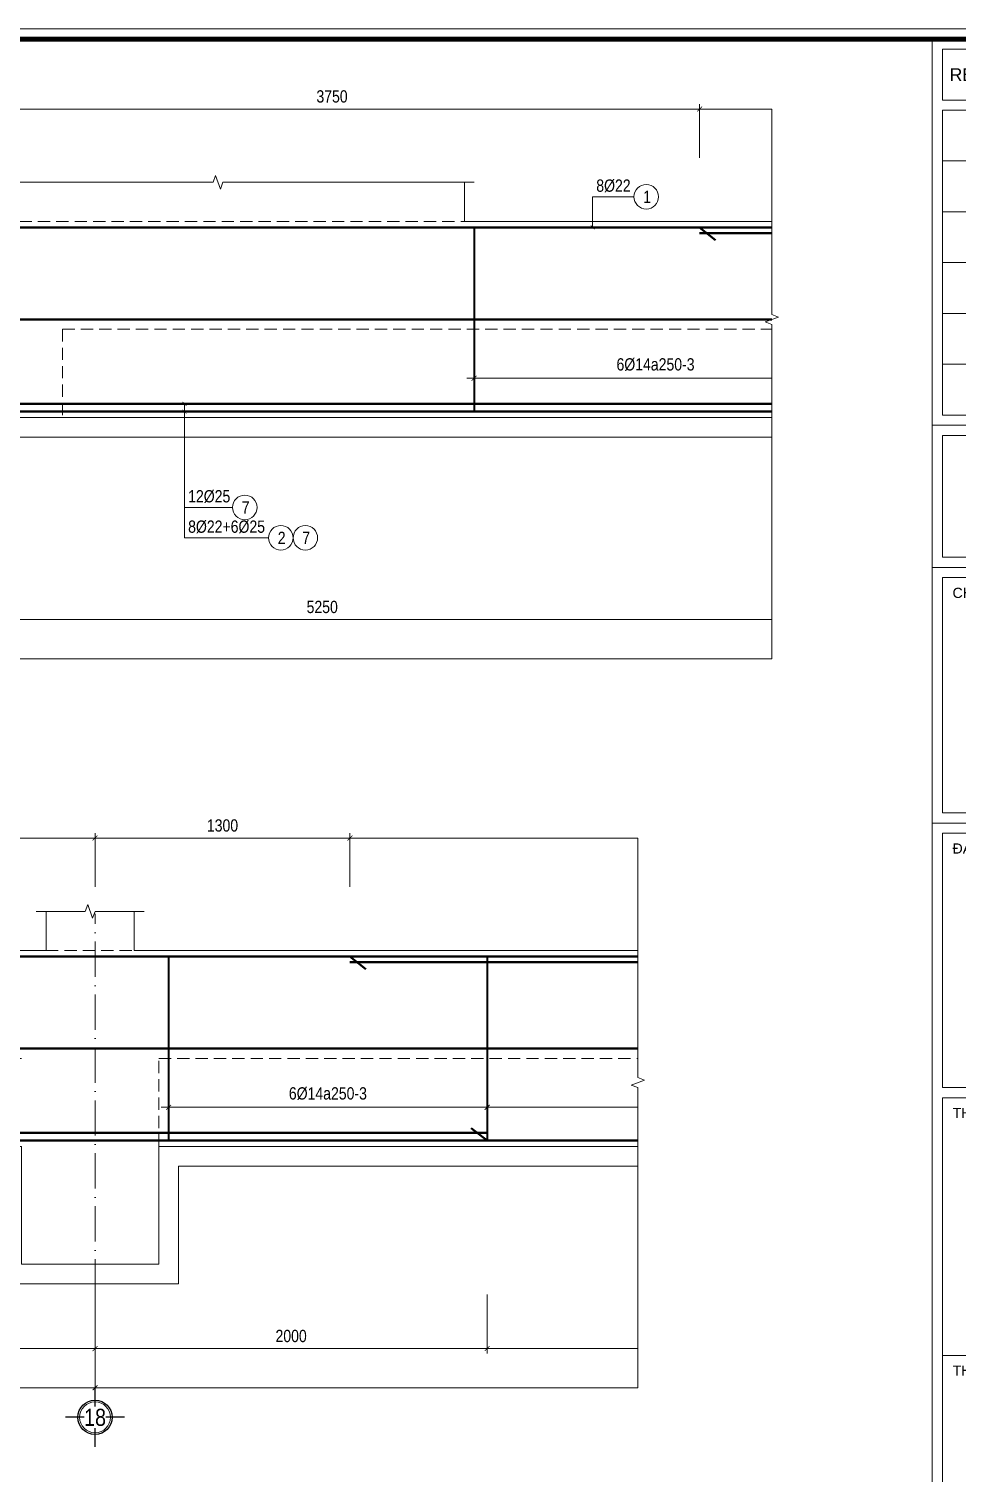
# Model space of a CAD drawing. Header units: millimetres. Extents: x 3014920 to 3563667, y -1638653 to -1356471.
# Drawn here: x 3228026 to 3232761, y -1613433 to -1606064 of the extents above; entities that cross this region are included whole.
import ezdxf
from ezdxf.enums import TextEntityAlignment as Align
from ezdxf.xclip import XClip

# ---------------------------------------------------------------- set-up
doc = ezdxf.new("R2010")
doc.units = ezdxf.units.MM
doc.header["$MEASUREMENT"] = 0
doc.header["$XCLIPFRAME"] = 0
doc.header["$PDMODE"] = 2
for name, pattern in [('6 TANG DIEN HINH 14-15$0$ACAD_ISO10W100', [18, 12, -3, 0, -3]), ('ACAD_ISO04W100', [30, 24, -3, 0, -3]), ('HIDDEN', [0.375, 0.25, -0.125])]:
    doc.linetypes.add(name, pattern=pattern)
doc.layers.get('0').update_dxf_attribs({"lineweight": 9})
doc.layers.get('Defpoints').update_dxf_attribs({"color": 10, "lineweight": 0})
for name, color, linetype, lineweight in [('2', 2, 'Continuous', 20), ('CDAI', 21, 'Continuous', 40), ('CTHEP', 50, 'Continuous', 50), ('DBAO', 90, 'Continuous', 13), ('DGIONG', 130, 'Continuous', 13), ('DMo', 9, 'HIDDEN', 9), ('KTH', 154, 'Continuous', 9), ('Net khuat', 8, 'HIDDEN', 13), ('TEXT', 7, 'Continuous', 15), ('TRUC', 251, 'ACAD_ISO04W100', 9)]:
    doc.layers.add(name, color=color, linetype=linetype, lineweight=lineweight)
doc.layers.add('8', color=8, linetype='Continuous')
doc.styles.add('CHG_XX_Khung ten$0$A1 BORDER$0$ARIAL', font='arial.ttf')
doc.styles.add('CHG_XX_Khung ten$0$A1 BORDER$0$Title Block DD$0$ARIAL', font='arial.ttf')
doc.styles.add('HELVECONDENSE', font='VHELVCN_0.TTF')
doc.styles.add('Star-HelCon', font='VHELVCN_0.TTF')
doc.styles.add('TTP-HelCon', font='VHELVCN_0.TTF')
doc.styles.add('VNI-HELVE-CONDENSE', font='VHELVCN_0.TTF')
doc.dimstyles.new('kc-25', dxfattribs={"dimtxt": 62.5, "dimasz": 20, "dimexe": 20, "dimexo": 50, "dimgap": 25, "dimtad": 3, "dimdec": 0, "dimzin": 0, "dimdsep": 46, "dimtxsty": 'VNI-HELVE-CONDENSE', "dimblk": 'DIM', "dimcen": 2.5, "dimclrd": 256, "dimclre": 154, "dimclrt": 7, "dimaunit": 1, "dimadec": 0, "dimazin": 0, "dimtfac": 1, "dimtdec": 0, "dimtix": 1, "dimtmove": 0, "dimatfit": 3, "dimldrblk": 'DOT', "dimfxl": 1, "dimtolj": 1, "dimtzin": 0, "dimarcsym": 0})
doc.dimstyles.new('TTP-25', dxfattribs={"dimscale": 25, "dimtxt": 2.5, "dimasz": 1, "dimexe": 1, "dimexo": 1, "dimgap": 0.09, "dimtad": 0, "dimdec": 4, "dimrnd": 1, "dimzin": 9, "dimdsep": 46, "dimtxsty": 'TTP-HelCon', "dimblk": 'ARCHTICK', "dimcen": 0.09, "dimdle": 1.5, "dimclrd": 256, "dimclre": 256, "dimclrt": 7, "dimadec": 0, "dimazin": 0, "dimtfac": 1, "dimtdec": 4, "dimtmove": 0, "dimatfit": 3, "dimldrblk": 'ARCHTICK', "dimfxl": 1, "dimtvp": 1, "dimtolj": 1, "dimtzin": 0, "dimarcsym": 0})

# ---------------------------------------------------------------- blocks, each defined once
blk = doc.blocks.new('_ArchTick')
at = {"color": 0, "linetype": 'ByBlock', "const_width": 0.15}
blk.add_lwpolyline([(-0.5, -0.5), (0.5, 0.5)], dxfattribs=at)
blk = doc.blocks.new('*D622')
at = {"layer": 'Defpoints', "color": 0, "transparency": 16777216}
for p in [(12350, 574), (12350, 300), (16100, 300)]:
    blk.add_point(p, dxfattribs=at)
at = {"layer": 'KTH', "lineweight": -2, "transparency": 16777216}
for p, q in [((12350, 325), (12350, 599)), ((16100, 325), (16100, 599)), ((16137.5, 574), (12312.5, 574))]:
    blk.add_line(p, q, dxfattribs=at)
at = {"layer": 'KTH', "lineweight": -2, "transparency": 16777216, "xscale": 25, "yscale": 25, "zscale": 25, "rotation": 180}
blk.add_blockref('_ArchTick', (12350, 574), dxfattribs=at)
at = {"layer": 'KTH', "lineweight": -2, "transparency": 16777216, "xscale": 25, "yscale": 25, "zscale": 25}
blk.add_blockref('_ArchTick', (16100, 574), dxfattribs=at)
at = {"layer": 'KTH', "color": 7, "transparency": 16777216, "insert": (14225, 637.8), "char_height": 62.5, "attachment_point": 5, "style": 'TTP-HelCon'}
blk.add_mtext('\\A1;3750', dxfattribs=at)
blk = doc.blocks.new('*D624')
at = {"layer": 'Defpoints', "color": 0, "transparency": 16777216}
for p in [(11550, -1729.8), (16800, -1729.8), (16800, -2030.8)]:
    blk.add_point(p, dxfattribs=at)
at = {"layer": 'KTH', "lineweight": -2, "transparency": 16777216}
for p, q in [((11550, -1754.8), (11550, -2055.8)), ((16800, -1754.8), (16800, -2055.8)), ((11512.5, -2030.8), (16837.5, -2030.8))]:
    blk.add_line(p, q, dxfattribs=at)
at = {"layer": 'KTH', "lineweight": -2, "transparency": 16777216, "xscale": 25, "yscale": 25, "zscale": 25, "rotation": 180}
blk.add_blockref('_ArchTick', (11550, -2030.8), dxfattribs=at)
at = {"layer": 'KTH', "lineweight": -2, "transparency": 16777216, "xscale": 25, "yscale": 25, "zscale": 25}
blk.add_blockref('_ArchTick', (16800, -2030.8), dxfattribs=at)
at = {"layer": 'KTH', "color": 7, "transparency": 16777216, "insert": (14175, -1967), "char_height": 62.5, "attachment_point": 5, "style": 'TTP-HelCon'}
blk.add_mtext('\\A1;5250', dxfattribs=at)
blk = doc.blocks.new('*D628')
at = {"layer": 'Defpoints', "color": 0, "transparency": 16777216}
for p in [(22750, -1729.8), (24750, -1729.8), (22750, -2030.8)]:
    blk.add_point(p, dxfattribs=at)
at = {"layer": 'KTH', "lineweight": -2, "transparency": 16777216}
for p, q in [((22750, -1754.8), (22750, -2055.8)), ((24750, -1754.8), (24750, -2055.8)), ((24787.5, -2030.8), (22712.5, -2030.8))]:
    blk.add_line(p, q, dxfattribs=at)
at = {"layer": 'KTH', "lineweight": -2, "transparency": 16777216, "xscale": 25, "yscale": 25, "zscale": 25, "rotation": 180}
blk.add_blockref('_ArchTick', (22750, -2030.8), dxfattribs=at)
at = {"layer": 'KTH', "lineweight": -2, "transparency": 16777216, "xscale": 25, "yscale": 25, "zscale": 25}
blk.add_blockref('_ArchTick', (24750, -2030.8), dxfattribs=at)
at = {"layer": 'KTH', "color": 7, "transparency": 16777216, "insert": (23750, -1967), "char_height": 62.5, "attachment_point": 5, "style": 'TTP-HelCon'}
blk.add_mtext('\\A1;2000', dxfattribs=at)
blk = doc.blocks.new('*D637')
at = {"layer": 'Defpoints', "color": 0, "transparency": 16777216}
for p in [(23125, -602.9), (24750, -602.9), (23125, -800)]:
    blk.add_point(p, dxfattribs=at)
at = {"layer": 'KTH', "lineweight": -2, "transparency": 16777216}
for p, q in [((23125, -627.9), (23125, -825)), ((24750, -627.9), (24750, -825)), ((24787.5, -800), (23087.5, -800))]:
    blk.add_line(p, q, dxfattribs=at)
at = {"layer": 'KTH', "lineweight": -2, "transparency": 16777216, "xscale": 25, "yscale": 25, "zscale": 25, "rotation": 180}
blk.add_blockref('_ArchTick', (23125, -800), dxfattribs=at)
at = {"layer": 'KTH', "lineweight": -2, "transparency": 16777216, "xscale": 25, "yscale": 25, "zscale": 25}
blk.add_blockref('_ArchTick', (24750, -800), dxfattribs=at)
at = {"layer": 'KTH', "color": 7, "transparency": 16777216, "insert": (23937.5, -730.1), "char_height": 62.5, "attachment_point": 5, "style": 'TTP-HelCon'}
blk.add_mtext('\\A1;6Þ14a250-3', dxfattribs=at)
blk = doc.blocks.new('DIM')
h = blk.add_hatch(color=1)
h.paths.add_polyline_path([(0.49, 0.29, 1), (0.29, 0.49), (-0.19, 0), (0.19, 0)])
h.paths.add_polyline_path([(0.19, 0), (-0.19, 0), (-0.49, -0.29, 1), (-0.29, -0.49)])
at = {"color": 9}
for p, q in [((-0.19, 0), (-1.5, 0)), ((0.19, 0), (1.5, 0))]:
    blk.add_line(p, q, dxfattribs=at)
at = {"color": 1}
for p, q in [((-0.49, -0.29), (0.29, 0.49)), ((-0.29, -0.49), (0.49, 0.29)), ((-0.19, 0), (0.19, 0))]:
    blk.add_line(p, q, dxfattribs=at)
blk.add_arc((-0.39, -0.39), 0.138, 135, 315, dxfattribs=at)
blk = doc.blocks.new('*D638')
at = {"layer": 'Defpoints', "color": 0, "transparency": 16777216}
for p in [(24750, -602.9), (28050, -602.9), (28050, -800)]:
    blk.add_point(p, dxfattribs=at)
at = {"layer": 'KTH', "lineweight": -2, "transparency": 16777216}
for p, q in [((24750, -627.9), (24750, -825)), ((28050, -627.9), (28050, -825)), ((24712.5, -800), (28087.5, -800))]:
    blk.add_line(p, q, dxfattribs=at)
at = {"layer": 'KTH', "lineweight": -2, "transparency": 16777216, "xscale": 25, "yscale": 25, "zscale": 25, "rotation": 180}
blk.add_blockref('_ArchTick', (24750, -800), dxfattribs=at)
at = {"layer": 'KTH', "lineweight": -2, "transparency": 16777216, "xscale": 25, "yscale": 25, "zscale": 25}
blk.add_blockref('_ArchTick', (28050, -800), dxfattribs=at)
at = {"layer": 'KTH', "color": 7, "transparency": 16777216, "insert": (26400, -730.1), "char_height": 62.5, "attachment_point": 5, "style": 'TTP-HelCon'}
blk.add_mtext('\\A1;6Þ14a300-3', dxfattribs=at)
blk = doc.blocks.new('*D640')
at = {"layer": 'Defpoints', "color": 0, "transparency": 16777216}
for p in [(20600, -1729.8), (22750, -1729.8), (20600, -2030.8)]:
    blk.add_point(p, dxfattribs=at)
at = {"layer": 'KTH', "lineweight": -2, "transparency": 16777216}
for p, q in [((20600, -1754.8), (20600, -2055.8)), ((22750, -1754.8), (22750, -2055.8)), ((22787.5, -2030.8), (20562.5, -2030.8))]:
    blk.add_line(p, q, dxfattribs=at)
at = {"layer": 'KTH', "lineweight": -2, "transparency": 16777216, "xscale": 25, "yscale": 25, "zscale": 25, "rotation": 180}
blk.add_blockref('_ArchTick', (20600, -2030.8), dxfattribs=at)
at = {"layer": 'KTH', "lineweight": -2, "transparency": 16777216, "xscale": 25, "yscale": 25, "zscale": 25}
blk.add_blockref('_ArchTick', (22750, -2030.8), dxfattribs=at)
at = {"layer": 'KTH', "color": 7, "transparency": 16777216, "insert": (21675, -1967), "char_height": 62.5, "attachment_point": 5, "style": 'TTP-HelCon'}
blk.add_mtext('\\A1;2150', dxfattribs=at)
blk = doc.blocks.new('*D642')
at = {"layer": 'Defpoints', "color": 0, "transparency": 16777216}
for p in [(24750, -1729.8), (28700, -1729.8), (28700, -2030.8)]:
    blk.add_point(p, dxfattribs=at)
at = {"layer": 'KTH', "lineweight": -2, "transparency": 16777216}
for p, q in [((24750, -1754.8), (24750, -2055.8)), ((28700, -1754.8), (28700, -2055.8)), ((24712.5, -2030.8), (28737.5, -2030.8))]:
    blk.add_line(p, q, dxfattribs=at)
at = {"layer": 'KTH', "lineweight": -2, "transparency": 16777216, "xscale": 25, "yscale": 25, "zscale": 25, "rotation": 180}
blk.add_blockref('_ArchTick', (24750, -2030.8), dxfattribs=at)
at = {"layer": 'KTH', "lineweight": -2, "transparency": 16777216, "xscale": 25, "yscale": 25, "zscale": 25}
blk.add_blockref('_ArchTick', (28700, -2030.8), dxfattribs=at)
at = {"layer": 'KTH', "color": 7, "transparency": 16777216, "insert": (26725, -1967), "char_height": 62.5, "attachment_point": 5, "style": 'TTP-HelCon'}
blk.add_mtext('\\A1;3950', dxfattribs=at)
blk = doc.blocks.new('*D647')
at = {"layer": 'Defpoints', "color": 0, "transparency": 16777216}
for p in [(22750, -2030.8), (33200, -2129.8), (33200, -2230.8)]:
    blk.add_point(p, dxfattribs=at)
at = {"layer": 'KTH', "lineweight": -2, "transparency": 16777216}
for p, q in [((22750, -2055.8), (22750, -2255.8)), ((33200, -2154.8), (33200, -2255.8)), ((22712.5, -2230.8), (33237.5, -2230.8))]:
    blk.add_line(p, q, dxfattribs=at)
at = {"layer": 'KTH', "lineweight": -2, "transparency": 16777216, "xscale": 25, "yscale": 25, "zscale": 25, "rotation": 180}
blk.add_blockref('_ArchTick', (22750, -2230.8), dxfattribs=at)
at = {"layer": 'KTH', "lineweight": -2, "transparency": 16777216, "xscale": 25, "yscale": 25, "zscale": 25}
blk.add_blockref('_ArchTick', (33200, -2230.8), dxfattribs=at)
at = {"layer": 'KTH', "color": 7, "transparency": 16777216, "insert": (27975, -2166.9), "char_height": 62.5, "attachment_point": 5, "style": 'TTP-HelCon'}
blk.add_mtext('\\A1;10450', dxfattribs=at)
blk = doc.blocks.new('dau truc')
blk.add_circle((0, 0), 180)
at = {"layer": '8'}
for p, q in [((0, 127), (0, 345)), ((-127, 0), (-345, 0)), ((0, -345), (0, -127)), ((345, 0), (127, 0))]:
    blk.add_line(p, q, dxfattribs=at)
blk.add_circle((0, 0), 200, dxfattribs=at)
at = {"layer": 'TEXT', "style": 'HELVECONDENSE'}
blk.add_attdef('A', text='', height=233, dxfattribs=at).set_placement((0, 0), align=Align.MIDDLE)
blk = doc.blocks.new('*D648')
at = {"layer": 'Defpoints', "color": 0, "transparency": 16777216}
for p in [(10500, -1729.8), (22750, -2030.8), (10500, -2230.8)]:
    blk.add_point(p, dxfattribs=at)
at = {"layer": 'KTH', "lineweight": -2, "transparency": 16777216}
for p, q in [((10500, -1754.8), (10500, -2255.8)), ((22750, -2055.8), (22750, -2255.8)), ((22787.5, -2230.8), (10462.5, -2230.8))]:
    blk.add_line(p, q, dxfattribs=at)
at = {"layer": 'KTH', "lineweight": -2, "transparency": 16777216, "xscale": 25, "yscale": 25, "zscale": 25, "rotation": 180}
blk.add_blockref('_ArchTick', (10500, -2230.8), dxfattribs=at)
at = {"layer": 'KTH', "lineweight": -2, "transparency": 16777216, "xscale": 25, "yscale": 25, "zscale": 25}
blk.add_blockref('_ArchTick', (22750, -2230.8), dxfattribs=at)
at = {"layer": 'KTH', "color": 7, "transparency": 16777216, "insert": (16625, -2166.9), "char_height": 62.5, "attachment_point": 5, "style": 'TTP-HelCon'}
blk.add_mtext('\\A1;12250', dxfattribs=at)
blk = doc.blocks.new('*D649')
at = {"layer": 'Defpoints', "color": 0, "transparency": 16777216}
for p in [(21300, 574), (16100, 300), (21300, 300)]:
    blk.add_point(p, dxfattribs=at)
at = {"layer": 'KTH', "lineweight": -2, "transparency": 16777216}
for p, q in [((16100, 325), (16100, 599)), ((21300, 325), (21300, 599)), ((16062.5, 574), (21337.5, 574))]:
    blk.add_line(p, q, dxfattribs=at)
at = {"layer": 'KTH', "lineweight": -2, "transparency": 16777216, "xscale": 25, "yscale": 25, "zscale": 25, "rotation": 180}
blk.add_blockref('_ArchTick', (16100, 574), dxfattribs=at)
at = {"layer": 'KTH', "lineweight": -2, "transparency": 16777216, "xscale": 25, "yscale": 25, "zscale": 25}
blk.add_blockref('_ArchTick', (21300, 574), dxfattribs=at)
at = {"layer": 'KTH', "color": 7, "transparency": 16777216, "insert": (18700, 637.8), "char_height": 62.5, "attachment_point": 5, "style": 'TTP-HelCon'}
blk.add_mtext('\\A1;5200', dxfattribs=at)
blk = doc.blocks.new('*D650')
at = {"layer": 'Defpoints', "color": 0, "transparency": 16777216}
for p in [(22750, 574), (21300, 300), (22750, 300)]:
    blk.add_point(p, dxfattribs=at)
at = {"layer": 'KTH', "lineweight": -2, "transparency": 16777216}
for p, q in [((21300, 325), (21300, 599)), ((22750, 325), (22750, 599)), ((21262.5, 574), (22787.5, 574))]:
    blk.add_line(p, q, dxfattribs=at)
at = {"layer": 'KTH', "lineweight": -2, "transparency": 16777216, "xscale": 25, "yscale": 25, "zscale": 25, "rotation": 180}
blk.add_blockref('_ArchTick', (21300, 574), dxfattribs=at)
at = {"layer": 'KTH', "lineweight": -2, "transparency": 16777216, "xscale": 25, "yscale": 25, "zscale": 25}
blk.add_blockref('_ArchTick', (22750, 574), dxfattribs=at)
at = {"layer": 'KTH', "color": 7, "transparency": 16777216, "insert": (22025, 637.8), "char_height": 62.5, "attachment_point": 5, "style": 'TTP-HelCon'}
blk.add_mtext('\\A1;1450', dxfattribs=at)
blk = doc.blocks.new('*D651')
at = {"layer": 'Defpoints', "color": 0, "transparency": 16777216}
for p in [(22750, 574), (22750, 300), (24050, 300)]:
    blk.add_point(p, dxfattribs=at)
at = {"layer": 'KTH', "lineweight": -2, "transparency": 16777216}
for p, q in [((22750, 325), (22750, 599)), ((24050, 325), (24050, 599)), ((24087.5, 574), (22712.5, 574))]:
    blk.add_line(p, q, dxfattribs=at)
at = {"layer": 'KTH', "lineweight": -2, "transparency": 16777216, "xscale": 25, "yscale": 25, "zscale": 25, "rotation": 180}
blk.add_blockref('_ArchTick', (22750, 574), dxfattribs=at)
at = {"layer": 'KTH', "lineweight": -2, "transparency": 16777216, "xscale": 25, "yscale": 25, "zscale": 25}
blk.add_blockref('_ArchTick', (24050, 574), dxfattribs=at)
at = {"layer": 'KTH', "color": 7, "transparency": 16777216, "insert": (23400, 637.8), "char_height": 62.5, "attachment_point": 5, "style": 'TTP-HelCon'}
blk.add_mtext('\\A1;1300', dxfattribs=at)
blk = doc.blocks.new('*D652')
at = {"layer": 'Defpoints', "color": 0, "transparency": 16777216}
for p in [(28750, 574), (24050, 300), (28750, 300)]:
    blk.add_point(p, dxfattribs=at)
at = {"layer": 'KTH', "lineweight": -2, "transparency": 16777216}
for p, q in [((24050, 325), (24050, 599)), ((28750, 325), (28750, 599)), ((24012.5, 574), (28787.5, 574))]:
    blk.add_line(p, q, dxfattribs=at)
at = {"layer": 'KTH', "lineweight": -2, "transparency": 16777216, "xscale": 25, "yscale": 25, "zscale": 25, "rotation": 180}
blk.add_blockref('_ArchTick', (24050, 574), dxfattribs=at)
at = {"layer": 'KTH', "lineweight": -2, "transparency": 16777216, "xscale": 25, "yscale": 25, "zscale": 25}
blk.add_blockref('_ArchTick', (28750, 574), dxfattribs=at)
at = {"layer": 'KTH', "color": 7, "transparency": 16777216, "insert": (26400, 637.8), "char_height": 62.5, "attachment_point": 5, "style": 'TTP-HelCon'}
blk.add_mtext('\\A1;4700', dxfattribs=at)
blk = doc.blocks.new('*D654')
at = {"layer": 'Defpoints', "color": 0, "transparency": 16777216}
for p in [(14950, -602.9), (16800, -602.9), (14950, -800)]:
    blk.add_point(p, dxfattribs=at)
at = {"layer": 'KTH', "lineweight": -2, "transparency": 16777216}
for p, q in [((14950, -627.9), (14950, -825)), ((16800, -627.9), (16800, -825)), ((16837.5, -800), (14912.5, -800))]:
    blk.add_line(p, q, dxfattribs=at)
at = {"layer": 'KTH', "lineweight": -2, "transparency": 16777216, "xscale": 25, "yscale": 25, "zscale": 25, "rotation": 180}
blk.add_blockref('_ArchTick', (14950, -800), dxfattribs=at)
at = {"layer": 'KTH', "lineweight": -2, "transparency": 16777216, "xscale": 25, "yscale": 25, "zscale": 25}
blk.add_blockref('_ArchTick', (16800, -800), dxfattribs=at)
at = {"layer": 'KTH', "color": 7, "transparency": 16777216, "insert": (15875, -730.1), "char_height": 62.5, "attachment_point": 5, "style": 'TTP-HelCon'}
blk.add_mtext('\\A1;6Þ14a250-3', dxfattribs=at)
blk = doc.blocks.new('2Y-39')
at = {"layer": 'CTHEP'}
for p, q in [((73731.99983, -515), (49133.01281, -515)), ((73731.99983, -1000), (49133.01281, -1000)), ((73731.99983, -1485), (49133.01281, -1485)), ((49045.7992, -1970), (73770.00002, -1970))]:
    blk.add_line(p, q, dxfattribs=at)
blk.add_lwpolyline([(49045.7992, -534.65692), (49045.7992, -30), (73770.00002, -30), (73770.00002, -530.00001)], dxfattribs=at)
at = {"layer": 'DBAO', "linetype": 'Continuous'}
for p, q in [((49000.00001, -2000), (73799.99996, -2000)), ((49000.00001, -2100), (73799.99996, -2100))]:
    blk.add_line(p, q, dxfattribs=at)
blk = doc.blocks.new('CHG_XX_Khung ten')
for p, q in [((687, 577), (687, 17)), ((687, 501), (824, 501)), ((687, 473), (824, 473)), ((687, 422.69), (824, 422.69))]:
    blk.add_line(p, q)
blk.add_lwpolyline([(15, 579), (826, 579), (826, 15), (15, 15)], close=True)
at = {"color": 4, "linetype": 'Continuous', "const_width": 1}
blk.add_lwpolyline([(17, 577), (824, 577), (824, 17), (17, 17)], close=True, dxfattribs=at)
at = {"linetype": 'Continuous'}
for points in [[(822, 565), (689, 565), (689, 575), (822, 575)], [(822, 553), (689, 553), (689, 563), (822, 563)], [(822, 543), (689, 543), (689, 553), (822, 553)], [(822, 533), (689, 533), (689, 543), (822, 543)], [(822, 523), (689, 523), (689, 533), (822, 533)], [(822, 513), (689, 513), (689, 523), (822, 523)], [(822, 503), (689, 503), (689, 513), (822, 513)], [(689, 499), (822, 499), (822, 475), (689, 475)], [(689, 471), (822, 471), (822, 424.69), (689, 424.69)], [(689, 420.69), (822, 420.69), (822, 370.62), (689, 370.62)], [(689, 368.62), (822, 368.62), (822, 317.93), (689, 317.93)], [(689, 317.93), (822, 317.93), (822, 289.93), (689, 289.93)]]:
    blk.add_lwpolyline(points, close=True, dxfattribs=at)
at = {"style": 'CHG_XX_Khung ten$0$A1 BORDER$0$ARIAL'}
blk.add_text('REV', height=2.5, dxfattribs=at).set_placement((694, 570), align=Align.MIDDLE_CENTER)
for s, style, p in [('CHỦ ĐẦU TƯ - CLIENT', 'CHG_XX_Khung ten$0$A1 BORDER$0$Title Block DD$0$ARIAL', (691, 468)), ('ĐẠI DIỆN CHỦ ĐẦU TƯ - ON BEHALF OF CLIENT ', 'CHG_XX_Khung ten$0$A1 BORDER$0$Title Block DD$0$ARIAL', (691, 417.69)), ('THIẾT KẾ KIẾN TRÚC - ARCHITECT', 'CHG_XX_Khung ten$0$A1 BORDER$0$ARIAL', (691, 365.62)), ('THIẾT KẾ CƠ ĐIỆN - M&E CONSULTANT', 'CHG_XX_Khung ten$0$A1 BORDER$0$ARIAL', (691, 314.93))]:
    blk.add_text(s, height=2, dxfattribs=dict(style=style)).set_placement(p, align=Align.MIDDLE_LEFT)
blk = doc.blocks.new('2Y-18')
at = {"layer": 'CDAI', "elevation": 0}
blk.add_lwpolyline([(14950.00157, -30.00195), (14950.00157, -970.00195)], dxfattribs=at)
at = {"layer": 'CDAI'}
for points in [[(23124.99992, -30), (23124.99992, -970)], [(24749.99992, -30), (24749.99992, -970)]]:
    blk.add_lwpolyline(points, dxfattribs=at)
at = {"layer": 'CTHEP'}
for p, q in [((1530, -30), (33160, -30)), ((16181.42746, -94.52745), (16100.00157, -30.00195)), ((21300, -60), (16100.00157, -60.00195)), ((24131.42581, -94.5255), (24049.99992, -30)), ((28749.99992, -60), (24049.99992, -60)), ((33139.28463, -500), (1560, -500)), ((24668.57403, -905.4745), (24749.99992, -970))]:
    blk.add_line(p, q, dxfattribs=at)
for points in [[(1530, -970), (33160, -970), (33160, -370.27649)], [(9650.00166, -930), (16800.00157, -930.00195)], [(20600, -930), (24749.99992, -930)]]:
    blk.add_lwpolyline(points, dxfattribs=at)
at = {"layer": 'DBAO', "linetype": 'Continuous'}
for p, q in [((14900, -0.00195), (14900, 199.99805)), ((22499.99992, 200), (22499.99992, 0)), ((22949.99992, 0), (22949.99992, 200)), ((14900, -0.00195), (22499.99992, 0)), ((22949.99992, 0), (29850, 0))]:
    blk.add_line(p, q, dxfattribs=at)
at = {"layer": 'DBAO', "linetype": 'Continuous', "flags": 128}
for points in [[(1500, 200), (1500, -1000), (22375, -1000)], [(23075, -1000), (32500, -1000)], [(1500, -1100), (22275, -1100)], [(23175, -1100), (32400, -1100)]]:
    blk.add_lwpolyline(points, dxfattribs=at)
at = {"layer": 'DBAO'}
for points in [[(22375, -1000), (22375, -1600), (23075, -1600), (23075, -1000)], [(22275, -1100), (22275, -1700), (23175, -1700), (23175, -1100)]]:
    blk.add_lwpolyline(points, dxfattribs=at)
at = {"layer": 'DGIONG', "linetype": 'Continuous', "flags": 128}
for points in [[(14950, 199.99805), (13667.94359, 200), (13655.44359, 165.65653), (13630.44359, 234.34347), (13617.94359, 200), (12299.98499, 200)], [(22999.99992, 200), (22749.99992, 200), (22737.49992, 165.65653), (22712.49992, 234.34347), (22699.99992, 200), (22449.98492, 200)]]:
    blk.add_lwpolyline(points, dxfattribs=at)
at = {"layer": 'DGIONG'}
for centre in [(15827.70323, 126.06422), (13780.22429, -1458.9453), (13963.91729, -1613.92625), (14088.91729, -1613.92625)]:
    blk.add_circle(centre, 62.5, dxfattribs=at)
at = {"layer": 'Net khuat', "ltscale": 250}
for p, q in [((12350, 0), (14900, -0.00195)), ((22499.99992, 0), (22949.99992, 0)), ((12850.00158, -550), (22375, -550)), ((12850.00158, -550), (12850.00158, -1000)), ((23075, -550), (32500, -550)), ((23075, -1000), (23075, -550))]:
    blk.add_line(p, q, dxfattribs=at)
at = {"layer": 'TRUC', "linetype": '6 TANG DIEN HINH 14-15$0$ACAD_ISO10W100', "ltscale": 15}
blk.add_line((22750, -1754.77372), (22749.99999, 187.32935), dxfattribs=at)
at = {"layer": '2', "ltscale": 300}
ref = blk.add_blockref('dau truc', (22750, -2381.63826), dxfattribs=dict(at, xscale=0.436713129747659, yscale=0.436713129747659, zscale=0.436713129747659))
ref.add_attrib('A', '18', dxfattribs={"layer": 'TEXT', "height": 87.5, "style": 'HELVECONDENSE'}).set_placement((22750, -2381.63826), align=Align.MIDDLE)
at = {"layer": 'TEXT', "style": 'TTP-HelCon'}
for s, p in [('8Þ22', (15572.78485, 151.91716, 0)), ('12Þ25', (13491.10941, -1433.09231, 0)), ('8Þ22+6Þ25', (13491.10941, -1588.07331, 0))]:
    blk.add_text(s, height=62.5, dxfattribs=at).set_placement(p)
at = {"layer": 'TEXT', "style": 'Star-HelCon'}
for s, p in [('1', (15831.86989, 126.06422)), ('7', (13784.39096, -1458.9453)), ('2', (13968.08396, -1613.92625)), ('7', (14093.08396, -1613.92625))]:
    blk.add_text(s, height=62.5, dxfattribs=at).set_placement(p, align=Align.MIDDLE)
at = {"layer": 'KTH'}
for base, p1, p2, picture, middle in [((12350, 574.00266), (16100.00157, 299.99805), (12350, 300), '*D622', (14225.00078, 637.83599)), ((22750, 574.00461), (24049.99992, 300), (22750, 300), '*D651', (23399.99996, 637.83794)), ((16800.00157, -2030.81993), (11550.00181, -1729.77372), (16800.00157, -1729.77567), '*D624', (14175.00169, -1966.98659)), ((28699.99992, -2030.81798), (24749.99992, -1729.77372), (28699.99992, -1729.77372), '*D642', (26724.99992, -1966.98465))]:
    dim = blk.add_linear_dim(base=base, p1=p1, p2=p2, dimstyle='TTP-25', override={"dimtmove": 1}, dxfattribs=at)
    dim.commit()
    dim.dimension.update_dxf_attribs({"geometry": picture, "text_midpoint": middle})
for base, p1, p2, picture, middle in [((21300, 574.00266), (16100.00157, 299.99805), (21300, 300), '*D649', (18700.00079, 637.83599)), ((22750, 574.00461), (21300, 300), (22750, 300), '*D650', (22025, 637.83794)), ((28749.99992, 574.00461), (24049.99992, 300), (28749.99992, 300), '*D652', (26399.99992, 637.83794)), ((20600.00008, -2030.81798), (22750, -1729.77372), (20600.00008, -1729.77372), '*D640', (21675.00004, -1966.98465)), ((22750, -2030.81798), (24749.99992, -1729.77372), (22750, -1729.77372), '*D628', (23749.99996, -1966.98465)), ((33200, -2230.77372), (22750, -2030.81798), (33200, -2129.77372), '*D647', (27975, -2166.94039))]:
    dim = blk.add_linear_dim(base=base, p1=p1, p2=p2, angle=180, dimstyle='TTP-25', override={"dimtmove": 1}, dxfattribs=at)
    dim.commit()
    dim.dimension.update_dxf_attribs({"geometry": picture, "text_midpoint": middle})
for base, p1, p2, picture, middle in [((14950.00157, -800), (16800.00157, -602.86333), (14950.00157, -602.86333), '*D654', (15875.00157, -730.08334)), ((23124.99992, -800), (24749.99992, -602.86333), (23124.99992, -602.86333), '*D637', (23937.49992, -730.08334))]:
    dim = blk.add_linear_dim(base=base, p1=p1, p2=p2, angle=180, text='6Þ14a250-3', dimstyle='TTP-25', override={"dimtmove": 1}, dxfattribs=at)
    dim.commit()
    dim.dimension.update_dxf_attribs({"geometry": picture, "text_midpoint": middle})
dim = blk.add_linear_dim(base=(28049.99992, -800), p1=(24749.99992, -602.86333), p2=(28049.99992, -602.86333), text='6Þ14a300-3', dimstyle='TTP-25', override={"dimtmove": 1}, dxfattribs=at)
dim.commit()
dim.dimension.update_dxf_attribs({"geometry": '*D638', "text_midpoint": (26399.99992, -730.08334)})
dim = blk.add_linear_dim(base=(10500, -2230.77372), p1=(22750, -2030.81798), p2=(10500, -1729.77372), dimstyle='TTP-25', override={"dimtmove": 1}, dxfattribs=at)
dim.commit()
dim.dimension.update_dxf_attribs({"geometry": '*D648', "text_midpoint": (16625, -2230.77372), "dimtype": 128})
at = {"layer": 'DGIONG'}
for points in [[(15554.27292, -30.00195), (15554.27282, 126.06422), (15765.20323, 126.06422)], [(13472.59761, -930.00195), (13472.59738, -1458.94525), (13717.72429, -1458.94525)], [(13472.59757, -970.00194), (13472.59738, -1613.92625), (13901.41729, -1613.92625)]]:
    blk.add_leader(points, dimstyle='kc-25', override={"dimtad": 0, "dimldrblk": 'ArchTick', "dimfxl": 100, "dimarcsym": 1}, dxfattribs=at)

msp = doc.modelspace()

# ---------------------------------------------------------------- linework, layer by layer
at = {"layer": 'DGIONG', "linetype": 'Continuous', "flags": 128}
for points in [[(3231815.79325, -1609277.53336), (3231815.79332, -1607571.75964), (3231781.44985, -1607559.25964), (3231850.13679, -1607534.25964), (3231815.79332, -1607521.75964), (3231815.79323, -1606472.75504)], [(3231131.78979, -1612997.30136), (3231131.78988, -1611465.09598), (3231097.44641, -1611452.59598), (3231166.13334, -1611427.59598), (3231131.78988, -1611415.09598), (3231131.78977, -1610192.52304)]]:
    msp.add_lwpolyline(points, dxfattribs=at)

# ---------------------------------------------------------------- block references
at = {"layer": 'DGIONG', "color": 5}
ref = msp.add_blockref('2Y-39', (3175639.25248, -1610603.76163), dxfattribs=at)
XClip(ref).set_block_clipping_path([(61672.9801810598, -3756.8682737162), (74450.5116333989, 937.6158261248)])
at = {"layer": 'DMo'}
ref = msp.add_blockref('2Y-18', (3215347.47259, -1607046.75964), dxfattribs=at)
XClip(ref).set_block_clipping_path([(-762.1046829517, -2724.3805), (16468.3206596733, 982.8216374191)])
ref = msp.add_blockref('2Y-18', (3205613.85027, -1610766.52764), dxfattribs=at)
XClip(ref).set_block_clipping_path([(11927.7440205319, -2897.835625655), (25517.9394752719, 944.5299721141)])

# ---------------------------------------------------------------- next in the draw order: block references
at = {"color": 5, "xscale": 25.92478421704392, "yscale": 25.92478421704392, "zscale": 25.92478421704392}
msp.add_blockref('CHG_XX_Khung ten', (3214823.31909, -1621074.38806), dxfattribs=at)

doc.saveas('drawing.dxf')
